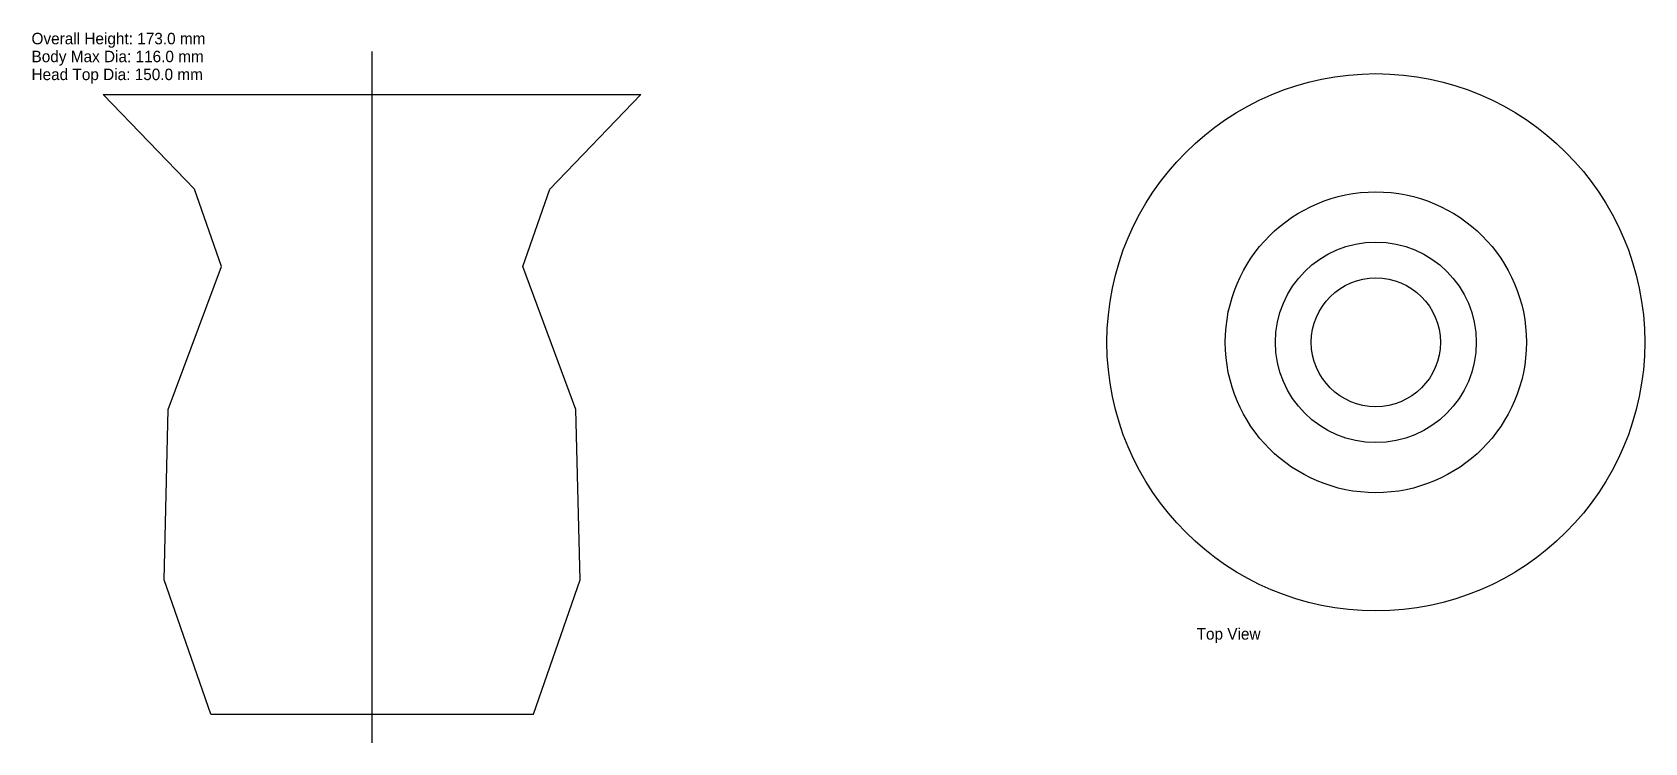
# Model space of a CAD drawing. Extents: x -95 to 355, y -8 to 190.
import ezdxf

# ---------------------------------------------------------------- set-up
doc = ezdxf.new("R2010")
doc.units = 0

msp = doc.modelspace()

# ---------------------------------------------------------------- linework, layer by layer
at = {"layer": 'CENTER'}
msp.add_line((0, -8), (0, 185.03), dxfattribs=at)
at = {"layer": 'SIDE'}
for p, q in [((-49.5659, 146.6245), (-75.01, 173.03)), ((-75.01, 173.03), (75.01, 173.03)), ((49.5659, 146.6245), (75.01, 173.03)), ((-42.005, 125.02), (-49.5659, 146.6245)), ((42.005, 125.02), (49.5659, 146.6245)), ((-56.8449, 85.0136), (-42.005, 125.02)), ((56.8449, 85.0136), (42.005, 125.02)), ((-58.005, 37.506), (-56.8449, 85.0136)), ((58.005, 37.506), (56.8449, 85.0136)), ((-45.005, 0), (-58.005, 37.506)), ((45.005, 0), (58.005, 37.506)), ((-45.005, 0), (45.005, 0))]:
    msp.add_line(p, q, dxfattribs=at)
at = {"layer": 'TOP'}
for radius in [75.01, 42.005, 28.005, 18]:
    msp.add_circle((280, 103.818), radius, dxfattribs=at)

# ---------------------------------------------------------------- texts
at = {"layer": 'ANNOT'}
for s, p in [('Overall Height: 173.0 mm', (-95, 187.03)), ('Body Max Dia: 116.0 mm', (-95, 182.03)), ('Head Top Dia: 150.0 mm', (-95, 177.03)), ('Top View', (230, 20.808))]:
    msp.add_text(s, height=3.2, dxfattribs=at).set_placement(p)

doc.saveas('drawing.dxf')
